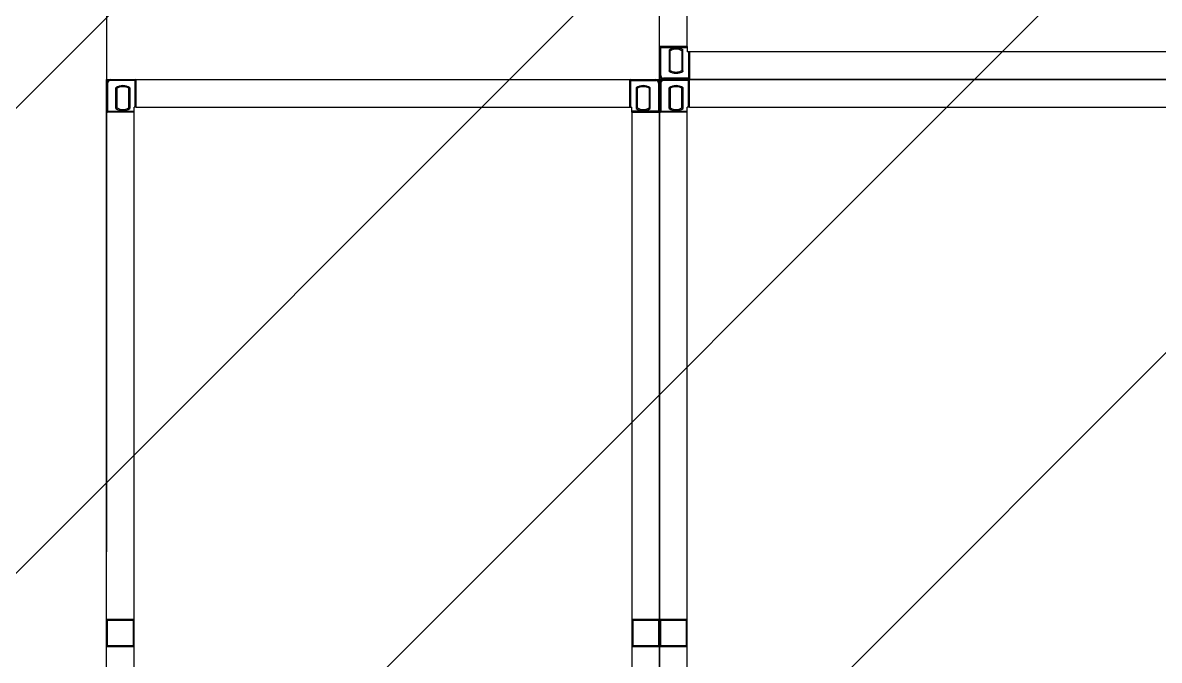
# Model space of a CAD drawing. Header units: millimetres. Extents: x 4133871 to 4440428, y -545651 to -495191.
# Drawn here: x 4434335.9 to 4434705.7, y -500371.9 to -500164.6 of the extents above; entities that cross this region are included whole.
import ezdxf

# ---------------------------------------------------------------- set-up
doc = ezdxf.new("R2010")
doc.units = ezdxf.units.MM
doc.header["$LTSCALE"] = 60
doc.layers.add('3', color=3, linetype='Continuous')
doc.layers.add('SITE BOUNDARY-AP', color=4, linetype='xxx')
doc.styles.get("Standard").update_dxf_attribs({"font": 'romans.shx', "width": 0.75, "bigfont": 'whgtxt.shx'})
doc.linetypes.add('xxx', pattern='A,0.25,-0.022286,["xxx",Standard,S=0.1,R=0,X=0,Y=-0.035957],-0.221744', length=0.49403)

# ---------------------------------------------------------------- blocks, each defined once
blk = doc.blocks.new('KEY PLAN_NEW')
at = {"color": 253}
for p, q in [((-1460.86, -1308.38), (-1460.86, -1195.5)), ((-1460.86, -1308.38), (-1460.86, -1308.94)), ((-1460.62, -1308.94), (-1460.86, -1308.94)), ((-1407.1, -1308.94), (-1460.62, -1308.94)), ((-1520.62, -1314.94), (-1520.86, -1314.94)), ((-1520.86, -1315.5), (-1520.86, -1314.94)), ((-1520.62, -1314.94), (-1467.1, -1314.94)), ((-1467.1, -1314.94), (-1466.86, -1314.94)), ((-1466.86, -1315.5), (-1466.86, -1314.94)), ((-1460.62, -1314.94), (-1460.86, -1314.94)), ((-1460.86, -1315.5), (-1460.86, -1314.94)), ((-1460.62, -1314.94), (-1407.1, -1314.94)), ((-1520.86, -1428.38), (-1520.86, -1315.5)), ((-1466.86, -1315.5), (-1466.86, -1428.38)), ((-1460.86, -1428.38), (-1460.86, -1315.5)), ((-1523.86, -1370.44), (-1523.86, -1373.44)), ((-1523.86, -1370.44), (-1520.86, -1370.44)), ((-1523.74, -1373.32), (-1523.74, -1370.56)), ((-1523.74, -1370.56), (-1520.98, -1370.56)), ((-1520.98, -1370.56), (-1520.98, -1373.32)), ((-1520.98, -1370.56), (-1520.98, -1373.32)), ((-1520.86, -1373.44), (-1520.86, -1370.44)), ((-1466.86, -1370.44), (-1466.86, -1373.44)), ((-1466.86, -1370.44), (-1463.86, -1370.44)), ((-1466.74, -1373.32), (-1466.74, -1370.56)), ((-1466.74, -1370.56), (-1463.98, -1370.56)), ((-1463.98, -1370.56), (-1463.98, -1373.32)), ((-1463.98, -1370.56), (-1463.98, -1373.32)), ((-1463.86, -1373.44), (-1463.86, -1370.44)), ((-1463.86, -1370.44), (-1463.86, -1373.44)), ((-1463.86, -1370.44), (-1460.86, -1370.44)), ((-1463.74, -1373.32), (-1463.74, -1370.56)), ((-1463.74, -1370.56), (-1460.98, -1370.56)), ((-1460.98, -1370.56), (-1460.98, -1373.32)), ((-1460.98, -1370.56), (-1460.98, -1373.32)), ((-1460.86, -1373.44), (-1460.86, -1370.44)), ((-1520.86, -1373.44), (-1523.86, -1373.44)), ((-1520.98, -1373.32), (-1523.74, -1373.32)), ((-1463.86, -1373.44), (-1466.86, -1373.44)), ((-1463.98, -1373.32), (-1466.74, -1373.32)), ((-1460.86, -1373.44), (-1463.86, -1373.44)), ((-1460.98, -1373.32), (-1463.74, -1373.32))]:
    blk.add_line(p, q, dxfattribs=at)
at = {"color": 253, "linetype": 'Continuous'}
for p, q in [((-1460.86, -1308.38), (-1463.86, -1308.38)), ((-1463.74, -1308.5), (-1463.86, -1308.5)), ((-1463.74, -1308.38), (-1463.74, -1308.5)), ((-1463.74, -1308.5), (-1460.86, -1308.5)), ((-1463.74, -1311.53), (-1463.74, -1308.5)), ((-1462.84, -1308.78), (-1462.84, -1311.04)), ((-1462.72, -1310.98), (-1462.72, -1308.85)), ((-1461.45, -1308.85), (-1461.45, -1310.98)), ((-1461.33, -1311.04), (-1461.33, -1308.78)), ((-1460.74, -1308.94), (-1460.74, -1311.82)), ((-1460.62, -1308.94), (-1460.62, -1311.94)), ((-1463.74, -1311.53), (-1463.86, -1311.53)), ((-1523.74, -1312.35), (-1523.86, -1312.35)), ((-1523.74, -1312.06), (-1523.74, -1312.06)), ((-1523.74, -1312.06), (-1523.74, -1312.06)), ((-1523.74, -1312.35), (-1523.74, -1315.38)), ((-1523.45, -1312.06), (-1523.45, -1311.94)), ((-1520.74, -1312.06), (-1523.45, -1312.06)), ((-1520.74, -1311.94), (-1520.74, -1312.06)), ((-1520.62, -1312.06), (-1520.74, -1312.06)), ((-1520.74, -1314.94), (-1520.74, -1312.06)), ((-1520.62, -1314.94), (-1520.62, -1311.94)), ((-1467.1, -1314.94), (-1467.1, -1311.94)), ((-1467.1, -1312.06), (-1466.98, -1312.06)), ((-1466.98, -1311.94), (-1466.98, -1312.06)), ((-1466.98, -1314.94), (-1466.98, -1312.06)), ((-1466.98, -1312.06), (-1464.27, -1312.06)), ((-1464.27, -1312.06), (-1464.27, -1311.94)), ((-1463.98, -1312.06), (-1463.98, -1312.06)), ((-1463.98, -1312.06), (-1463.98, -1312.06)), ((-1463.98, -1312.35), (-1463.86, -1312.35)), ((-1463.98, -1312.35), (-1463.98, -1315.38)), ((-1463.74, -1312.35), (-1463.86, -1312.35)), ((-1463.74, -1311.82), (-1463.74, -1311.82)), ((-1463.74, -1311.82), (-1463.74, -1311.82)), ((-1463.74, -1312.06), (-1463.74, -1312.06)), ((-1463.74, -1312.06), (-1463.74, -1312.06)), ((-1463.74, -1312.35), (-1463.74, -1315.38)), ((-1463.45, -1311.82), (-1463.45, -1311.94)), ((-1460.74, -1311.82), (-1463.45, -1311.82)), ((-1463.45, -1312.06), (-1463.45, -1311.94)), ((-1460.74, -1312.06), (-1463.45, -1312.06)), ((-1460.74, -1311.94), (-1460.74, -1311.82)), ((-1460.62, -1311.82), (-1460.74, -1311.82)), ((-1460.74, -1311.94), (-1460.74, -1312.06)), ((-1460.62, -1312.06), (-1460.74, -1312.06)), ((-1460.74, -1314.94), (-1460.74, -1312.06)), ((-1460.62, -1314.94), (-1460.62, -1311.94)), ((-1522.84, -1315.1), (-1522.84, -1312.84)), ((-1522.72, -1312.91), (-1522.72, -1315.04)), ((-1521.45, -1315.04), (-1521.45, -1312.91)), ((-1521.33, -1312.84), (-1521.33, -1315.1)), ((-1466.4, -1312.84), (-1466.4, -1315.1)), ((-1466.28, -1315.04), (-1466.28, -1312.91)), ((-1465.01, -1312.91), (-1465.01, -1315.04)), ((-1464.89, -1315.1), (-1464.89, -1312.84)), ((-1462.84, -1315.1), (-1462.84, -1312.84)), ((-1462.72, -1312.91), (-1462.72, -1315.04)), ((-1461.45, -1315.04), (-1461.45, -1312.91)), ((-1461.33, -1312.84), (-1461.33, -1315.1)), ((-1523.74, -1315.38), (-1523.86, -1315.38)), ((-1520.86, -1315.5), (-1523.86, -1315.5)), ((-1523.74, -1315.5), (-1523.74, -1315.38)), ((-1523.74, -1315.38), (-1520.86, -1315.38)), ((-1463.98, -1315.38), (-1466.86, -1315.38)), ((-1466.86, -1315.5), (-1463.86, -1315.5)), ((-1463.98, -1315.5), (-1463.98, -1315.38)), ((-1463.98, -1315.38), (-1463.86, -1315.38)), ((-1463.74, -1315.38), (-1463.86, -1315.38)), ((-1460.86, -1315.5), (-1463.86, -1315.5)), ((-1463.74, -1315.5), (-1463.74, -1315.38)), ((-1463.74, -1315.38), (-1460.86, -1315.38))]:
    blk.add_line(p, q, dxfattribs=at)
at = {"color": 253}
for points in [[(-1463.86, -1191.94), (-1403.86, -1191.94), (-1403.86, -1311.94), (-1463.86, -1311.94)], [(-1523.86, -1311.94), (-1463.86, -1311.94), (-1463.86, -1431.94), (-1523.86, -1431.94)], [(-1463.86, -1311.94), (-1403.86, -1311.94), (-1403.86, -1431.94), (-1463.86, -1431.94)]]:
    blk.add_lwpolyline(points, close=True, dxfattribs=at)
at = {"color": 253, "linetype": 'Continuous'}
for centre, radius, start, end in [((-1463.74, -1308.5), 0.12, 90, 180), ((-1462.08, -1309.91), 1.36, 56.2792, 123.7208), ((-1462.08, -1309.91), 1.24, 59.1964, 120.8036), ((-1463.45, -1311.53), 0.41, 180, 270), ((-1463.45, -1311.53), 0.29, 180, 270), ((-1462.08, -1309.91), 1.36, 236.2792, 303.7208), ((-1462.08, -1309.91), 1.24, 239.1964, 300.8036), ((-1523.45, -1312.35), 0.41, 90, 180), ((-1523.45, -1312.35), 0.29, 90, 180), ((-1522.08, -1313.97), 1.36, 56.2792, 123.7208), ((-1522.08, -1313.97), 1.24, 59.1964, 120.8036), ((-1520.74, -1312.06), 0.12, 0, 90), ((-1466.98, -1312.06), 0.12, 90, 180), ((-1465.64, -1313.97), 1.36, 56.2792, 123.7208), ((-1465.64, -1313.97), 1.24, 59.1964, 120.8036), ((-1464.27, -1312.35), 0.41, 0, 90), ((-1464.27, -1312.35), 0.29, 0, 90), ((-1463.45, -1312.35), 0.41, 90, 180), ((-1463.45, -1312.35), 0.29, 90, 180), ((-1462.08, -1313.97), 1.36, 56.2792, 123.7208), ((-1462.08, -1313.97), 1.24, 59.1964, 120.8036), ((-1460.74, -1311.82), 0.12, 270, 0), ((-1460.74, -1312.06), 0.12, 0, 90), ((-1522.08, -1313.97), 1.36, 236.2792, 303.7208), ((-1522.08, -1313.97), 1.24, 239.1964, 300.8036), ((-1465.64, -1313.97), 1.36, 236.2792, 303.7208), ((-1465.64, -1313.97), 1.24, 239.1964, 300.8036), ((-1462.08, -1313.97), 1.36, 236.2792, 303.7208), ((-1462.08, -1313.97), 1.24, 239.1964, 300.8036), ((-1523.74, -1315.38), 0.12, 180, 270), ((-1463.98, -1315.38), 0.12, 270, 0), ((-1463.74, -1315.38), 0.12, 180, 270)]:
    blk.add_arc(centre, radius, start, end, dxfattribs=at)
for points, knots in [([(-1462.84, -1308.78), (-1462.84, -1308.78, 46), (-1462.84, -1308.78, 46), (-1462.83, -1308.78, 46), (-1462.83, -1308.78, 46), (-1462.83, -1308.78, 46), (-1462.83, -1308.79, 46), (-1462.83, -1308.79, 46), (-1462.82, -1308.79, 46), (-1462.82, -1308.79, 46), (-1462.81, -1308.8, 46), (-1462.81, -1308.8, 46), (-1462.8, -1308.8, 46), (-1462.8, -1308.8, 46), (-1462.8, -1308.8, 46), (-1462.8, -1308.8, 46), (-1462.79, -1308.81, 46), (-1462.79, -1308.81, 46), (-1462.79, -1308.81, 46), (-1462.79, -1308.81, 46), (-1462.78, -1308.81, 46), (-1462.78, -1308.82, 46), (-1462.77, -1308.82, 46), (-1462.77, -1308.82, 46), (-1462.76, -1308.82, 46), (-1462.76, -1308.82, 46), (-1462.76, -1308.82, 46), (-1462.76, -1308.82, 46), (-1462.76, -1308.83, 46), (-1462.76, -1308.83, 46), (-1462.75, -1308.83, 46), (-1462.75, -1308.83, 46), (-1462.74, -1308.83, 46), (-1462.74, -1308.83, 46), (-1462.74, -1308.84, 46), (-1462.74, -1308.84, 46), (-1462.74, -1308.84, 46), (-1462.74, -1308.84, 46), (-1462.73, -1308.84, 46), (-1462.73, -1308.84, 46), (-1462.73, -1308.84, 46), (-1462.73, -1308.84, 46), (-1462.73, -1308.84, 46), (-1462.72, -1308.84, 46), (-1462.72, -1308.85, 46), (-1462.72, -1308.85, 46), (-1462.72, -1308.85, 46), (-1462.72, -1308.85, 46), (-1462.72, -1308.85, 46), (-1462.72, -1308.85, 46), (-1462.72, -1308.85, 46), (-1462.72, -1308.85, 46), (-1462.72, -1308.85, 46), (-1462.72, -1308.85, 46)], [0, 0, 0, 0, 0.00782, 0.00782, 0.015639, 0.031279, 0.031279, 0.062557, 0.062557, 0.125114, 0.125114, 0.187671, 0.187671, 0.21895, 0.21895, 0.234589, 0.234589, 0.250228, 0.250228, 0.312785, 0.312785, 0.375342, 0.375342, 0.437899, 0.437899, 0.453538, 0.453538, 0.469178, 0.469178, 0.500456, 0.500456, 0.563013, 0.563013, 0.62557, 0.62557, 0.641209, 0.641209, 0.656849, 0.656849, 0.688127, 0.688127, 0.750684, 0.750684, 0.813241, 0.813241, 0.828881, 0.828881, 0.84452, 0.84452, 0.875798, 0.875798, 0.938355, 1, 1, 1, 1]), ([(-1461.45, -1308.85), (-1461.45, -1308.85, 46), (-1461.45, -1308.85, 46), (-1461.45, -1308.85, 46), (-1461.44, -1308.85, 46), (-1461.44, -1308.85, 46), (-1461.44, -1308.85, 46), (-1461.44, -1308.85, 46), (-1461.44, -1308.85, 46), (-1461.44, -1308.85, 46), (-1461.44, -1308.84, 46), (-1461.44, -1308.84, 46), (-1461.43, -1308.84, 46), (-1461.43, -1308.84, 46), (-1461.43, -1308.84, 46), (-1461.43, -1308.84, 46), (-1461.43, -1308.84, 46), (-1461.43, -1308.84, 46), (-1461.43, -1308.84, 46), (-1461.43, -1308.84, 46), (-1461.42, -1308.83, 46), (-1461.42, -1308.83, 46), (-1461.41, -1308.83, 46), (-1461.41, -1308.83, 46), (-1461.41, -1308.83, 46), (-1461.41, -1308.83, 46), (-1461.4, -1308.82, 46), (-1461.4, -1308.82, 46), (-1461.4, -1308.82, 46), (-1461.4, -1308.82, 46), (-1461.4, -1308.82, 46), (-1461.39, -1308.82, 46), (-1461.39, -1308.82, 46), (-1461.38, -1308.81, 46), (-1461.38, -1308.81, 46), (-1461.37, -1308.81, 46), (-1461.37, -1308.81, 46), (-1461.37, -1308.81, 46), (-1461.37, -1308.8, 46), (-1461.37, -1308.8, 46), (-1461.36, -1308.8, 46), (-1461.36, -1308.8, 46), (-1461.36, -1308.8, 46), (-1461.35, -1308.8, 46), (-1461.35, -1308.79, 46), (-1461.34, -1308.79, 46), (-1461.34, -1308.79, 46), (-1461.33, -1308.79, 46), (-1461.33, -1308.78, 46), (-1461.33, -1308.78, 46), (-1461.33, -1308.78, 46), (-1461.33, -1308.78, 46), (-1461.33, -1308.78, 46), (-1461.33, -1308.78, 46)], [0, 0, 0, 0, 0.06206, 0.12459, 0.12459, 0.155854, 0.155854, 0.171487, 0.171487, 0.187119, 0.187119, 0.249648, 0.249648, 0.312178, 0.312178, 0.343442, 0.343442, 0.359075, 0.359075, 0.374707, 0.374707, 0.437236, 0.437236, 0.499766, 0.499766, 0.53103, 0.53103, 0.546663, 0.546663, 0.562295, 0.562295, 0.624824, 0.624824, 0.687353, 0.687353, 0.749883, 0.749883, 0.765515, 0.765515, 0.781147, 0.781147, 0.812412, 0.812412, 0.874941, 0.874941, 0.937471, 0.937471, 0.968735, 0.968735, 0.984368, 0.992184, 0.992184, 1, 1, 1, 1]), ([(-1462.84, -1311.04), (-1462.84, -1311.04, 46), (-1462.84, -1311.04, 46), (-1462.83, -1311.04, 46), (-1462.83, -1311.04, 46), (-1462.83, -1311.04, 46), (-1462.83, -1311.04, 46), (-1462.83, -1311.04, 46), (-1462.82, -1311.04, 46), (-1462.82, -1311.03, 46), (-1462.81, -1311.03, 46), (-1462.81, -1311.03, 46), (-1462.8, -1311.03, 46), (-1462.8, -1311.03, 46), (-1462.8, -1311.02, 46), (-1462.8, -1311.02, 46), (-1462.79, -1311.02, 46), (-1462.79, -1311.02, 46), (-1462.79, -1311.02, 46), (-1462.79, -1311.02, 46), (-1462.78, -1311.01, 46), (-1462.78, -1311.01, 46), (-1462.77, -1311.01, 46), (-1462.77, -1311.01, 46), (-1462.76, -1311, 46), (-1462.76, -1311, 46), (-1462.76, -1311, 46), (-1462.76, -1311, 46), (-1462.76, -1311, 46), (-1462.76, -1311, 46), (-1462.75, -1311, 46), (-1462.75, -1311, 46), (-1462.74, -1310.99, 46), (-1462.74, -1310.99, 46), (-1462.74, -1310.99, 46), (-1462.74, -1310.99, 46), (-1462.74, -1310.99, 46), (-1462.74, -1310.99, 46), (-1462.73, -1310.99, 46), (-1462.73, -1310.99, 46), (-1462.73, -1310.99, 46), (-1462.73, -1310.99, 46), (-1462.73, -1310.98, 46), (-1462.72, -1310.98, 46), (-1462.72, -1310.98, 46), (-1462.72, -1310.98, 46), (-1462.72, -1310.98, 46), (-1462.72, -1310.98, 46), (-1462.72, -1310.98, 46), (-1462.72, -1310.98, 46), (-1462.72, -1310.98, 46), (-1462.72, -1310.98, 46), (-1462.72, -1310.98, 46), (-1462.72, -1310.98, 46)], [0, 0, 0, 0, 0.00782, 0.00782, 0.015639, 0.031279, 0.031279, 0.062557, 0.062557, 0.125114, 0.125114, 0.187671, 0.187671, 0.21895, 0.21895, 0.234589, 0.234589, 0.250228, 0.250228, 0.312785, 0.312785, 0.375342, 0.375342, 0.437899, 0.437899, 0.453538, 0.453538, 0.469178, 0.469178, 0.500456, 0.500456, 0.563013, 0.563013, 0.62557, 0.62557, 0.641209, 0.641209, 0.656849, 0.656849, 0.688127, 0.688127, 0.750684, 0.750684, 0.813241, 0.813241, 0.828881, 0.828881, 0.84452, 0.84452, 0.875798, 0.875798, 0.938355, 1, 1, 1, 1]), ([(-1461.45, -1310.98), (-1461.45, -1310.98, 46), (-1461.45, -1310.98, 46), (-1461.45, -1310.98, 46), (-1461.44, -1310.98, 46), (-1461.44, -1310.98, 46), (-1461.44, -1310.98, 46), (-1461.44, -1310.98, 46), (-1461.44, -1310.98, 46), (-1461.44, -1310.98, 46), (-1461.44, -1310.98, 46), (-1461.44, -1310.98, 46), (-1461.43, -1310.99, 46), (-1461.43, -1310.99, 46), (-1461.43, -1310.99, 46), (-1461.43, -1310.99, 46), (-1461.43, -1310.99, 46), (-1461.43, -1310.99, 46), (-1461.43, -1310.99, 46), (-1461.43, -1310.99, 46), (-1461.42, -1310.99, 46), (-1461.42, -1310.99, 46), (-1461.41, -1311, 46), (-1461.41, -1311, 46), (-1461.41, -1311, 46), (-1461.41, -1311, 46), (-1461.4, -1311, 46), (-1461.4, -1311, 46), (-1461.4, -1311, 46), (-1461.4, -1311, 46), (-1461.4, -1311.01, 46), (-1461.39, -1311.01, 46), (-1461.39, -1311.01, 46), (-1461.38, -1311.01, 46), (-1461.38, -1311.02, 46), (-1461.37, -1311.02, 46), (-1461.37, -1311.02, 46), (-1461.37, -1311.02, 46), (-1461.37, -1311.02, 46), (-1461.37, -1311.02, 46), (-1461.36, -1311.03, 46), (-1461.36, -1311.03, 46), (-1461.36, -1311.03, 46), (-1461.35, -1311.03, 46), (-1461.35, -1311.03, 46), (-1461.34, -1311.04, 46), (-1461.34, -1311.04, 46), (-1461.33, -1311.04, 46), (-1461.33, -1311.04, 46), (-1461.33, -1311.04, 46), (-1461.33, -1311.04, 46), (-1461.33, -1311.04, 46), (-1461.33, -1311.04, 46), (-1461.33, -1311.04, 46)], [0, 0, 0, 0, 0.06206, 0.12459, 0.12459, 0.155854, 0.155854, 0.171487, 0.171487, 0.187119, 0.187119, 0.249648, 0.249648, 0.312178, 0.312178, 0.343442, 0.343442, 0.359075, 0.359075, 0.374707, 0.374707, 0.437236, 0.437236, 0.499766, 0.499766, 0.53103, 0.53103, 0.546663, 0.546663, 0.562295, 0.562295, 0.624824, 0.624824, 0.687353, 0.687353, 0.749883, 0.749883, 0.765515, 0.765515, 0.781147, 0.781147, 0.812412, 0.812412, 0.874941, 0.874941, 0.937471, 0.937471, 0.968735, 0.968735, 0.984368, 0.992184, 0.992184, 1, 1, 1, 1]), ([(-1522.84, -1312.84), (-1522.84, -1312.84, 46), (-1522.84, -1312.84, 46), (-1522.83, -1312.84, 46), (-1522.83, -1312.84, 46), (-1522.83, -1312.84, 46), (-1522.83, -1312.85, 46), (-1522.83, -1312.85, 46), (-1522.82, -1312.85, 46), (-1522.82, -1312.85, 46), (-1522.81, -1312.86, 46), (-1522.81, -1312.86, 46), (-1522.8, -1312.86, 46), (-1522.8, -1312.86, 46), (-1522.8, -1312.86, 46), (-1522.8, -1312.86, 46), (-1522.79, -1312.87, 46), (-1522.79, -1312.87, 46), (-1522.79, -1312.87, 46), (-1522.79, -1312.87, 46), (-1522.78, -1312.87, 46), (-1522.78, -1312.88, 46), (-1522.77, -1312.88, 46), (-1522.77, -1312.88, 46), (-1522.76, -1312.88, 46), (-1522.76, -1312.88, 46), (-1522.76, -1312.88, 46), (-1522.76, -1312.88, 46), (-1522.76, -1312.89, 46), (-1522.76, -1312.89, 46), (-1522.75, -1312.89, 46), (-1522.75, -1312.89, 46), (-1522.74, -1312.89, 46), (-1522.74, -1312.89, 46), (-1522.74, -1312.9, 46), (-1522.74, -1312.9, 46), (-1522.74, -1312.9, 46), (-1522.74, -1312.9, 46), (-1522.73, -1312.9, 46), (-1522.73, -1312.9, 46), (-1522.73, -1312.9, 46), (-1522.73, -1312.9, 46), (-1522.73, -1312.9, 46), (-1522.72, -1312.9, 46), (-1522.72, -1312.91, 46), (-1522.72, -1312.91, 46), (-1522.72, -1312.91, 46), (-1522.72, -1312.91, 46), (-1522.72, -1312.91, 46), (-1522.72, -1312.91, 46), (-1522.72, -1312.91, 46), (-1522.72, -1312.91, 46), (-1522.72, -1312.91, 46), (-1522.72, -1312.91, 46)], [0, 0, 0, 0, 0.00782, 0.00782, 0.015639, 0.031279, 0.031279, 0.062557, 0.062557, 0.125114, 0.125114, 0.187671, 0.187671, 0.21895, 0.21895, 0.234589, 0.234589, 0.250228, 0.250228, 0.312785, 0.312785, 0.375342, 0.375342, 0.437899, 0.437899, 0.453538, 0.453538, 0.469178, 0.469178, 0.500456, 0.500456, 0.563013, 0.563013, 0.62557, 0.62557, 0.641209, 0.641209, 0.656849, 0.656849, 0.688127, 0.688127, 0.750684, 0.750684, 0.813241, 0.813241, 0.828881, 0.828881, 0.84452, 0.84452, 0.875798, 0.875798, 0.938355, 1, 1, 1, 1]), ([(-1521.45, -1312.91), (-1521.45, -1312.91, 46), (-1521.45, -1312.91, 46), (-1521.45, -1312.91, 46), (-1521.44, -1312.91, 46), (-1521.44, -1312.91, 46), (-1521.44, -1312.91, 46), (-1521.44, -1312.91, 46), (-1521.44, -1312.91, 46), (-1521.44, -1312.91, 46), (-1521.44, -1312.9, 46), (-1521.44, -1312.9, 46), (-1521.43, -1312.9, 46), (-1521.43, -1312.9, 46), (-1521.43, -1312.9, 46), (-1521.43, -1312.9, 46), (-1521.43, -1312.9, 46), (-1521.43, -1312.9, 46), (-1521.43, -1312.9, 46), (-1521.43, -1312.9, 46), (-1521.42, -1312.89, 46), (-1521.42, -1312.89, 46), (-1521.41, -1312.89, 46), (-1521.41, -1312.89, 46), (-1521.41, -1312.89, 46), (-1521.41, -1312.89, 46), (-1521.4, -1312.88, 46), (-1521.4, -1312.88, 46), (-1521.4, -1312.88, 46), (-1521.4, -1312.88, 46), (-1521.4, -1312.88, 46), (-1521.39, -1312.88, 46), (-1521.39, -1312.88, 46), (-1521.38, -1312.87, 46), (-1521.38, -1312.87, 46), (-1521.37, -1312.87, 46), (-1521.37, -1312.87, 46), (-1521.37, -1312.87, 46), (-1521.37, -1312.86, 46), (-1521.37, -1312.86, 46), (-1521.36, -1312.86, 46), (-1521.36, -1312.86, 46), (-1521.36, -1312.86, 46), (-1521.35, -1312.86, 46), (-1521.35, -1312.85, 46), (-1521.34, -1312.85, 46), (-1521.34, -1312.85, 46), (-1521.33, -1312.85, 46), (-1521.33, -1312.84, 46), (-1521.33, -1312.84, 46), (-1521.33, -1312.84, 46), (-1521.33, -1312.84, 46), (-1521.33, -1312.84, 46), (-1521.33, -1312.84, 46)], [0, 0, 0, 0, 0.06206, 0.12459, 0.12459, 0.155854, 0.155854, 0.171487, 0.171487, 0.187119, 0.187119, 0.249648, 0.249648, 0.312178, 0.312178, 0.343442, 0.343442, 0.359075, 0.359075, 0.374707, 0.374707, 0.437236, 0.437236, 0.499766, 0.499766, 0.53103, 0.53103, 0.546663, 0.546663, 0.562295, 0.562295, 0.624824, 0.624824, 0.687353, 0.687353, 0.749883, 0.749883, 0.765515, 0.765515, 0.781147, 0.781147, 0.812412, 0.812412, 0.874941, 0.874941, 0.937471, 0.937471, 0.968735, 0.968735, 0.984368, 0.992184, 0.992184, 1, 1, 1, 1]), ([(-1466.28, -1312.91), (-1466.28, -1312.91, 46), (-1466.28, -1312.91, 46), (-1466.28, -1312.91, 46), (-1466.28, -1312.91, 46), (-1466.28, -1312.91, 46), (-1466.28, -1312.91, 46), (-1466.28, -1312.91, 46), (-1466.28, -1312.91, 46), (-1466.28, -1312.91, 46), (-1466.28, -1312.9, 46), (-1466.29, -1312.9, 46), (-1466.29, -1312.9, 46), (-1466.29, -1312.9, 46), (-1466.29, -1312.9, 46), (-1466.29, -1312.9, 46), (-1466.3, -1312.9, 46), (-1466.3, -1312.9, 46), (-1466.3, -1312.9, 46), (-1466.3, -1312.9, 46), (-1466.3, -1312.89, 46), (-1466.3, -1312.89, 46), (-1466.31, -1312.89, 46), (-1466.31, -1312.89, 46), (-1466.32, -1312.89, 46), (-1466.32, -1312.89, 46), (-1466.32, -1312.88, 46), (-1466.32, -1312.88, 46), (-1466.32, -1312.88, 46), (-1466.32, -1312.88, 46), (-1466.33, -1312.88, 46), (-1466.33, -1312.88, 46), (-1466.34, -1312.88, 46), (-1466.34, -1312.87, 46), (-1466.35, -1312.87, 46), (-1466.35, -1312.87, 46), (-1466.35, -1312.87, 46), (-1466.35, -1312.87, 46), (-1466.36, -1312.86, 46), (-1466.36, -1312.86, 46), (-1466.36, -1312.86, 46), (-1466.36, -1312.86, 46), (-1466.37, -1312.86, 46), (-1466.37, -1312.86, 46), (-1466.38, -1312.85, 46), (-1466.38, -1312.85, 46), (-1466.39, -1312.85, 46), (-1466.39, -1312.85, 46), (-1466.39, -1312.84, 46), (-1466.39, -1312.84, 46), (-1466.39, -1312.84, 46), (-1466.4, -1312.84, 46), (-1466.4, -1312.84, 46), (-1466.4, -1312.84, 46)], [0, 0, 0, 0, 0.06206, 0.12459, 0.12459, 0.155854, 0.155854, 0.171487, 0.171487, 0.187119, 0.187119, 0.249648, 0.249648, 0.312178, 0.312178, 0.343442, 0.343442, 0.359075, 0.359075, 0.374707, 0.374707, 0.437236, 0.437236, 0.499766, 0.499766, 0.53103, 0.53103, 0.546663, 0.546663, 0.562295, 0.562295, 0.624824, 0.624824, 0.687353, 0.687353, 0.749883, 0.749883, 0.765515, 0.765515, 0.781147, 0.781147, 0.812412, 0.812412, 0.874941, 0.874941, 0.937471, 0.937471, 0.968735, 0.968735, 0.984368, 0.992184, 0.992184, 1, 1, 1, 1]), ([(-1464.89, -1312.84), (-1464.89, -1312.84, 46), (-1464.89, -1312.84, 46), (-1464.89, -1312.84, 46), (-1464.89, -1312.84, 46), (-1464.89, -1312.84, 46), (-1464.89, -1312.85, 46), (-1464.9, -1312.85, 46), (-1464.9, -1312.85, 46), (-1464.91, -1312.85, 46), (-1464.91, -1312.86, 46), (-1464.92, -1312.86, 46), (-1464.92, -1312.86, 46), (-1464.92, -1312.86, 46), (-1464.93, -1312.86, 46), (-1464.93, -1312.86, 46), (-1464.93, -1312.87, 46), (-1464.93, -1312.87, 46), (-1464.93, -1312.87, 46), (-1464.94, -1312.87, 46), (-1464.94, -1312.87, 46), (-1464.95, -1312.88, 46), (-1464.95, -1312.88, 46), (-1464.96, -1312.88, 46), (-1464.96, -1312.88, 46), (-1464.96, -1312.88, 46), (-1464.96, -1312.88, 46), (-1464.96, -1312.88, 46), (-1464.97, -1312.89, 46), (-1464.97, -1312.89, 46), (-1464.97, -1312.89, 46), (-1464.97, -1312.89, 46), (-1464.98, -1312.89, 46), (-1464.98, -1312.89, 46), (-1464.99, -1312.9, 46), (-1464.99, -1312.9, 46), (-1464.99, -1312.9, 46), (-1464.99, -1312.9, 46), (-1464.99, -1312.9, 46), (-1464.99, -1312.9, 46), (-1464.99, -1312.9, 46), (-1464.99, -1312.9, 46), (-1465, -1312.9, 46), (-1465, -1312.9, 46), (-1465, -1312.91, 46), (-1465, -1312.91, 46), (-1465, -1312.91, 46), (-1465, -1312.91, 46), (-1465, -1312.91, 46), (-1465, -1312.91, 46), (-1465.01, -1312.91, 46), (-1465.01, -1312.91, 46), (-1465.01, -1312.91, 46), (-1465.01, -1312.91, 46)], [0, 0, 0, 0, 0.00782, 0.00782, 0.015639, 0.031279, 0.031279, 0.062557, 0.062557, 0.125114, 0.125114, 0.187671, 0.187671, 0.21895, 0.21895, 0.234589, 0.234589, 0.250228, 0.250228, 0.312785, 0.312785, 0.375342, 0.375342, 0.437899, 0.437899, 0.453538, 0.453538, 0.469178, 0.469178, 0.500456, 0.500456, 0.563013, 0.563013, 0.62557, 0.62557, 0.641209, 0.641209, 0.656849, 0.656849, 0.688127, 0.688127, 0.750684, 0.750684, 0.813241, 0.813241, 0.828881, 0.828881, 0.84452, 0.84452, 0.875798, 0.875798, 0.938355, 1, 1, 1, 1]), ([(-1462.84, -1312.84), (-1462.84, -1312.84, 46), (-1462.84, -1312.84, 46), (-1462.83, -1312.84, 46), (-1462.83, -1312.84, 46), (-1462.83, -1312.84, 46), (-1462.83, -1312.85, 46), (-1462.83, -1312.85, 46), (-1462.82, -1312.85, 46), (-1462.82, -1312.85, 46), (-1462.81, -1312.86, 46), (-1462.81, -1312.86, 46), (-1462.8, -1312.86, 46), (-1462.8, -1312.86, 46), (-1462.8, -1312.86, 46), (-1462.8, -1312.86, 46), (-1462.79, -1312.87, 46), (-1462.79, -1312.87, 46), (-1462.79, -1312.87, 46), (-1462.79, -1312.87, 46), (-1462.78, -1312.87, 46), (-1462.78, -1312.88, 46), (-1462.77, -1312.88, 46), (-1462.77, -1312.88, 46), (-1462.76, -1312.88, 46), (-1462.76, -1312.88, 46), (-1462.76, -1312.88, 46), (-1462.76, -1312.88, 46), (-1462.76, -1312.89, 46), (-1462.76, -1312.89, 46), (-1462.75, -1312.89, 46), (-1462.75, -1312.89, 46), (-1462.74, -1312.89, 46), (-1462.74, -1312.89, 46), (-1462.74, -1312.9, 46), (-1462.74, -1312.9, 46), (-1462.74, -1312.9, 46), (-1462.74, -1312.9, 46), (-1462.73, -1312.9, 46), (-1462.73, -1312.9, 46), (-1462.73, -1312.9, 46), (-1462.73, -1312.9, 46), (-1462.73, -1312.9, 46), (-1462.72, -1312.9, 46), (-1462.72, -1312.91, 46), (-1462.72, -1312.91, 46), (-1462.72, -1312.91, 46), (-1462.72, -1312.91, 46), (-1462.72, -1312.91, 46), (-1462.72, -1312.91, 46), (-1462.72, -1312.91, 46), (-1462.72, -1312.91, 46), (-1462.72, -1312.91, 46), (-1462.72, -1312.91, 46)], [0, 0, 0, 0, 0.00782, 0.00782, 0.015639, 0.031279, 0.031279, 0.062557, 0.062557, 0.125114, 0.125114, 0.187671, 0.187671, 0.21895, 0.21895, 0.234589, 0.234589, 0.250228, 0.250228, 0.312785, 0.312785, 0.375342, 0.375342, 0.437899, 0.437899, 0.453538, 0.453538, 0.469178, 0.469178, 0.500456, 0.500456, 0.563013, 0.563013, 0.62557, 0.62557, 0.641209, 0.641209, 0.656849, 0.656849, 0.688127, 0.688127, 0.750684, 0.750684, 0.813241, 0.813241, 0.828881, 0.828881, 0.84452, 0.84452, 0.875798, 0.875798, 0.938355, 1, 1, 1, 1]), ([(-1461.45, -1312.91), (-1461.45, -1312.91, 46), (-1461.45, -1312.91, 46), (-1461.45, -1312.91, 46), (-1461.44, -1312.91, 46), (-1461.44, -1312.91, 46), (-1461.44, -1312.91, 46), (-1461.44, -1312.91, 46), (-1461.44, -1312.91, 46), (-1461.44, -1312.91, 46), (-1461.44, -1312.9, 46), (-1461.44, -1312.9, 46), (-1461.43, -1312.9, 46), (-1461.43, -1312.9, 46), (-1461.43, -1312.9, 46), (-1461.43, -1312.9, 46), (-1461.43, -1312.9, 46), (-1461.43, -1312.9, 46), (-1461.43, -1312.9, 46), (-1461.43, -1312.9, 46), (-1461.42, -1312.89, 46), (-1461.42, -1312.89, 46), (-1461.41, -1312.89, 46), (-1461.41, -1312.89, 46), (-1461.41, -1312.89, 46), (-1461.41, -1312.89, 46), (-1461.4, -1312.88, 46), (-1461.4, -1312.88, 46), (-1461.4, -1312.88, 46), (-1461.4, -1312.88, 46), (-1461.4, -1312.88, 46), (-1461.39, -1312.88, 46), (-1461.39, -1312.88, 46), (-1461.38, -1312.87, 46), (-1461.38, -1312.87, 46), (-1461.37, -1312.87, 46), (-1461.37, -1312.87, 46), (-1461.37, -1312.87, 46), (-1461.37, -1312.86, 46), (-1461.37, -1312.86, 46), (-1461.36, -1312.86, 46), (-1461.36, -1312.86, 46), (-1461.36, -1312.86, 46), (-1461.35, -1312.86, 46), (-1461.35, -1312.85, 46), (-1461.34, -1312.85, 46), (-1461.34, -1312.85, 46), (-1461.33, -1312.85, 46), (-1461.33, -1312.84, 46), (-1461.33, -1312.84, 46), (-1461.33, -1312.84, 46), (-1461.33, -1312.84, 46), (-1461.33, -1312.84, 46), (-1461.33, -1312.84, 46)], [0, 0, 0, 0, 0.06206, 0.12459, 0.12459, 0.155854, 0.155854, 0.171487, 0.171487, 0.187119, 0.187119, 0.249648, 0.249648, 0.312178, 0.312178, 0.343442, 0.343442, 0.359075, 0.359075, 0.374707, 0.374707, 0.437236, 0.437236, 0.499766, 0.499766, 0.53103, 0.53103, 0.546663, 0.546663, 0.562295, 0.562295, 0.624824, 0.624824, 0.687353, 0.687353, 0.749883, 0.749883, 0.765515, 0.765515, 0.781147, 0.781147, 0.812412, 0.812412, 0.874941, 0.874941, 0.937471, 0.937471, 0.968735, 0.968735, 0.984368, 0.992184, 0.992184, 1, 1, 1, 1]), ([(-1522.84, -1315.1), (-1522.84, -1315.1, 46), (-1522.84, -1315.1, 46), (-1522.83, -1315.1, 46), (-1522.83, -1315.1, 46), (-1522.83, -1315.1, 46), (-1522.83, -1315.1, 46), (-1522.83, -1315.1, 46), (-1522.82, -1315.1, 46), (-1522.82, -1315.09, 46), (-1522.81, -1315.09, 46), (-1522.81, -1315.09, 46), (-1522.8, -1315.09, 46), (-1522.8, -1315.09, 46), (-1522.8, -1315.08, 46), (-1522.8, -1315.08, 46), (-1522.79, -1315.08, 46), (-1522.79, -1315.08, 46), (-1522.79, -1315.08, 46), (-1522.79, -1315.08, 46), (-1522.78, -1315.07, 46), (-1522.78, -1315.07, 46), (-1522.77, -1315.07, 46), (-1522.77, -1315.07, 46), (-1522.76, -1315.06, 46), (-1522.76, -1315.06, 46), (-1522.76, -1315.06, 46), (-1522.76, -1315.06, 46), (-1522.76, -1315.06, 46), (-1522.76, -1315.06, 46), (-1522.75, -1315.06, 46), (-1522.75, -1315.06, 46), (-1522.74, -1315.05, 46), (-1522.74, -1315.05, 46), (-1522.74, -1315.05, 46), (-1522.74, -1315.05, 46), (-1522.74, -1315.05, 46), (-1522.74, -1315.05, 46), (-1522.73, -1315.05, 46), (-1522.73, -1315.05, 46), (-1522.73, -1315.05, 46), (-1522.73, -1315.05, 46), (-1522.73, -1315.04, 46), (-1522.72, -1315.04, 46), (-1522.72, -1315.04, 46), (-1522.72, -1315.04, 46), (-1522.72, -1315.04, 46), (-1522.72, -1315.04, 46), (-1522.72, -1315.04, 46), (-1522.72, -1315.04, 46), (-1522.72, -1315.04, 46), (-1522.72, -1315.04, 46), (-1522.72, -1315.04, 46), (-1522.72, -1315.04, 46)], [0, 0, 0, 0, 0.00782, 0.00782, 0.015639, 0.031279, 0.031279, 0.062557, 0.062557, 0.125114, 0.125114, 0.187671, 0.187671, 0.21895, 0.21895, 0.234589, 0.234589, 0.250228, 0.250228, 0.312785, 0.312785, 0.375342, 0.375342, 0.437899, 0.437899, 0.453538, 0.453538, 0.469178, 0.469178, 0.500456, 0.500456, 0.563013, 0.563013, 0.62557, 0.62557, 0.641209, 0.641209, 0.656849, 0.656849, 0.688127, 0.688127, 0.750684, 0.750684, 0.813241, 0.813241, 0.828881, 0.828881, 0.84452, 0.84452, 0.875798, 0.875798, 0.938355, 1, 1, 1, 1]), ([(-1521.45, -1315.04), (-1521.45, -1315.04, 46), (-1521.45, -1315.04, 46), (-1521.45, -1315.04, 46), (-1521.44, -1315.04, 46), (-1521.44, -1315.04, 46), (-1521.44, -1315.04, 46), (-1521.44, -1315.04, 46), (-1521.44, -1315.04, 46), (-1521.44, -1315.04, 46), (-1521.44, -1315.04, 46), (-1521.44, -1315.04, 46), (-1521.43, -1315.05, 46), (-1521.43, -1315.05, 46), (-1521.43, -1315.05, 46), (-1521.43, -1315.05, 46), (-1521.43, -1315.05, 46), (-1521.43, -1315.05, 46), (-1521.43, -1315.05, 46), (-1521.43, -1315.05, 46), (-1521.42, -1315.05, 46), (-1521.42, -1315.05, 46), (-1521.41, -1315.06, 46), (-1521.41, -1315.06, 46), (-1521.41, -1315.06, 46), (-1521.41, -1315.06, 46), (-1521.4, -1315.06, 46), (-1521.4, -1315.06, 46), (-1521.4, -1315.06, 46), (-1521.4, -1315.06, 46), (-1521.4, -1315.07, 46), (-1521.39, -1315.07, 46), (-1521.39, -1315.07, 46), (-1521.38, -1315.07, 46), (-1521.38, -1315.08, 46), (-1521.37, -1315.08, 46), (-1521.37, -1315.08, 46), (-1521.37, -1315.08, 46), (-1521.37, -1315.08, 46), (-1521.37, -1315.08, 46), (-1521.36, -1315.09, 46), (-1521.36, -1315.09, 46), (-1521.36, -1315.09, 46), (-1521.35, -1315.09, 46), (-1521.35, -1315.09, 46), (-1521.34, -1315.1, 46), (-1521.34, -1315.1, 46), (-1521.33, -1315.1, 46), (-1521.33, -1315.1, 46), (-1521.33, -1315.1, 46), (-1521.33, -1315.1, 46), (-1521.33, -1315.1, 46), (-1521.33, -1315.1, 46), (-1521.33, -1315.1, 46)], [0, 0, 0, 0, 0.06206, 0.12459, 0.12459, 0.155854, 0.155854, 0.171487, 0.171487, 0.187119, 0.187119, 0.249648, 0.249648, 0.312178, 0.312178, 0.343442, 0.343442, 0.359075, 0.359075, 0.374707, 0.374707, 0.437236, 0.437236, 0.499766, 0.499766, 0.53103, 0.53103, 0.546663, 0.546663, 0.562295, 0.562295, 0.624824, 0.624824, 0.687353, 0.687353, 0.749883, 0.749883, 0.765515, 0.765515, 0.781147, 0.781147, 0.812412, 0.812412, 0.874941, 0.874941, 0.937471, 0.937471, 0.968735, 0.968735, 0.984368, 0.992184, 0.992184, 1, 1, 1, 1]), ([(-1466.28, -1315.04), (-1466.28, -1315.04, 46), (-1466.28, -1315.04, 46), (-1466.28, -1315.04, 46), (-1466.28, -1315.04, 46), (-1466.28, -1315.04, 46), (-1466.28, -1315.04, 46), (-1466.28, -1315.04, 46), (-1466.28, -1315.04, 46), (-1466.28, -1315.04, 46), (-1466.28, -1315.04, 46), (-1466.29, -1315.04, 46), (-1466.29, -1315.05, 46), (-1466.29, -1315.05, 46), (-1466.29, -1315.05, 46), (-1466.29, -1315.05, 46), (-1466.3, -1315.05, 46), (-1466.3, -1315.05, 46), (-1466.3, -1315.05, 46), (-1466.3, -1315.05, 46), (-1466.3, -1315.05, 46), (-1466.3, -1315.05, 46), (-1466.31, -1315.06, 46), (-1466.31, -1315.06, 46), (-1466.32, -1315.06, 46), (-1466.32, -1315.06, 46), (-1466.32, -1315.06, 46), (-1466.32, -1315.06, 46), (-1466.32, -1315.06, 46), (-1466.32, -1315.06, 46), (-1466.33, -1315.07, 46), (-1466.33, -1315.07, 46), (-1466.34, -1315.07, 46), (-1466.34, -1315.07, 46), (-1466.35, -1315.08, 46), (-1466.35, -1315.08, 46), (-1466.35, -1315.08, 46), (-1466.35, -1315.08, 46), (-1466.36, -1315.08, 46), (-1466.36, -1315.08, 46), (-1466.36, -1315.09, 46), (-1466.36, -1315.09, 46), (-1466.37, -1315.09, 46), (-1466.37, -1315.09, 46), (-1466.38, -1315.09, 46), (-1466.38, -1315.1, 46), (-1466.39, -1315.1, 46), (-1466.39, -1315.1, 46), (-1466.39, -1315.1, 46), (-1466.39, -1315.1, 46), (-1466.39, -1315.1, 46), (-1466.4, -1315.1, 46), (-1466.4, -1315.1, 46), (-1466.4, -1315.1, 46)], [0, 0, 0, 0, 0.06206, 0.12459, 0.12459, 0.155854, 0.155854, 0.171487, 0.171487, 0.187119, 0.187119, 0.249648, 0.249648, 0.312178, 0.312178, 0.343442, 0.343442, 0.359075, 0.359075, 0.374707, 0.374707, 0.437236, 0.437236, 0.499766, 0.499766, 0.53103, 0.53103, 0.546663, 0.546663, 0.562295, 0.562295, 0.624824, 0.624824, 0.687353, 0.687353, 0.749883, 0.749883, 0.765515, 0.765515, 0.781147, 0.781147, 0.812412, 0.812412, 0.874941, 0.874941, 0.937471, 0.937471, 0.968735, 0.968735, 0.984368, 0.992184, 0.992184, 1, 1, 1, 1]), ([(-1464.89, -1315.1), (-1464.89, -1315.1, 46), (-1464.89, -1315.1, 46), (-1464.89, -1315.1, 46), (-1464.89, -1315.1, 46), (-1464.89, -1315.1, 46), (-1464.89, -1315.1, 46), (-1464.9, -1315.1, 46), (-1464.9, -1315.1, 46), (-1464.91, -1315.09, 46), (-1464.91, -1315.09, 46), (-1464.92, -1315.09, 46), (-1464.92, -1315.09, 46), (-1464.92, -1315.09, 46), (-1464.93, -1315.08, 46), (-1464.93, -1315.08, 46), (-1464.93, -1315.08, 46), (-1464.93, -1315.08, 46), (-1464.93, -1315.08, 46), (-1464.94, -1315.08, 46), (-1464.94, -1315.07, 46), (-1464.95, -1315.07, 46), (-1464.95, -1315.07, 46), (-1464.96, -1315.07, 46), (-1464.96, -1315.06, 46), (-1464.96, -1315.06, 46), (-1464.96, -1315.06, 46), (-1464.96, -1315.06, 46), (-1464.97, -1315.06, 46), (-1464.97, -1315.06, 46), (-1464.97, -1315.06, 46), (-1464.97, -1315.06, 46), (-1464.98, -1315.05, 46), (-1464.98, -1315.05, 46), (-1464.99, -1315.05, 46), (-1464.99, -1315.05, 46), (-1464.99, -1315.05, 46), (-1464.99, -1315.05, 46), (-1464.99, -1315.05, 46), (-1464.99, -1315.05, 46), (-1464.99, -1315.05, 46), (-1464.99, -1315.05, 46), (-1465, -1315.04, 46), (-1465, -1315.04, 46), (-1465, -1315.04, 46), (-1465, -1315.04, 46), (-1465, -1315.04, 46), (-1465, -1315.04, 46), (-1465, -1315.04, 46), (-1465, -1315.04, 46), (-1465.01, -1315.04, 46), (-1465.01, -1315.04, 46), (-1465.01, -1315.04, 46), (-1465.01, -1315.04, 46)], [0, 0, 0, 0, 0.00782, 0.00782, 0.015639, 0.031279, 0.031279, 0.062557, 0.062557, 0.125114, 0.125114, 0.187671, 0.187671, 0.21895, 0.21895, 0.234589, 0.234589, 0.250228, 0.250228, 0.312785, 0.312785, 0.375342, 0.375342, 0.437899, 0.437899, 0.453538, 0.453538, 0.469178, 0.469178, 0.500456, 0.500456, 0.563013, 0.563013, 0.62557, 0.62557, 0.641209, 0.641209, 0.656849, 0.656849, 0.688127, 0.688127, 0.750684, 0.750684, 0.813241, 0.813241, 0.828881, 0.828881, 0.84452, 0.84452, 0.875798, 0.875798, 0.938355, 1, 1, 1, 1]), ([(-1462.84, -1315.1), (-1462.84, -1315.1, 46), (-1462.84, -1315.1, 46), (-1462.83, -1315.1, 46), (-1462.83, -1315.1, 46), (-1462.83, -1315.1, 46), (-1462.83, -1315.1, 46), (-1462.83, -1315.1, 46), (-1462.82, -1315.1, 46), (-1462.82, -1315.09, 46), (-1462.81, -1315.09, 46), (-1462.81, -1315.09, 46), (-1462.8, -1315.09, 46), (-1462.8, -1315.09, 46), (-1462.8, -1315.08, 46), (-1462.8, -1315.08, 46), (-1462.79, -1315.08, 46), (-1462.79, -1315.08, 46), (-1462.79, -1315.08, 46), (-1462.79, -1315.08, 46), (-1462.78, -1315.07, 46), (-1462.78, -1315.07, 46), (-1462.77, -1315.07, 46), (-1462.77, -1315.07, 46), (-1462.76, -1315.06, 46), (-1462.76, -1315.06, 46), (-1462.76, -1315.06, 46), (-1462.76, -1315.06, 46), (-1462.76, -1315.06, 46), (-1462.76, -1315.06, 46), (-1462.75, -1315.06, 46), (-1462.75, -1315.06, 46), (-1462.74, -1315.05, 46), (-1462.74, -1315.05, 46), (-1462.74, -1315.05, 46), (-1462.74, -1315.05, 46), (-1462.74, -1315.05, 46), (-1462.74, -1315.05, 46), (-1462.73, -1315.05, 46), (-1462.73, -1315.05, 46), (-1462.73, -1315.05, 46), (-1462.73, -1315.05, 46), (-1462.73, -1315.04, 46), (-1462.72, -1315.04, 46), (-1462.72, -1315.04, 46), (-1462.72, -1315.04, 46), (-1462.72, -1315.04, 46), (-1462.72, -1315.04, 46), (-1462.72, -1315.04, 46), (-1462.72, -1315.04, 46), (-1462.72, -1315.04, 46), (-1462.72, -1315.04, 46), (-1462.72, -1315.04, 46), (-1462.72, -1315.04, 46)], [0, 0, 0, 0, 0.00782, 0.00782, 0.015639, 0.031279, 0.031279, 0.062557, 0.062557, 0.125114, 0.125114, 0.187671, 0.187671, 0.21895, 0.21895, 0.234589, 0.234589, 0.250228, 0.250228, 0.312785, 0.312785, 0.375342, 0.375342, 0.437899, 0.437899, 0.453538, 0.453538, 0.469178, 0.469178, 0.500456, 0.500456, 0.563013, 0.563013, 0.62557, 0.62557, 0.641209, 0.641209, 0.656849, 0.656849, 0.688127, 0.688127, 0.750684, 0.750684, 0.813241, 0.813241, 0.828881, 0.828881, 0.84452, 0.84452, 0.875798, 0.875798, 0.938355, 1, 1, 1, 1]), ([(-1461.45, -1315.04), (-1461.45, -1315.04, 46), (-1461.45, -1315.04, 46), (-1461.45, -1315.04, 46), (-1461.44, -1315.04, 46), (-1461.44, -1315.04, 46), (-1461.44, -1315.04, 46), (-1461.44, -1315.04, 46), (-1461.44, -1315.04, 46), (-1461.44, -1315.04, 46), (-1461.44, -1315.04, 46), (-1461.44, -1315.04, 46), (-1461.43, -1315.05, 46), (-1461.43, -1315.05, 46), (-1461.43, -1315.05, 46), (-1461.43, -1315.05, 46), (-1461.43, -1315.05, 46), (-1461.43, -1315.05, 46), (-1461.43, -1315.05, 46), (-1461.43, -1315.05, 46), (-1461.42, -1315.05, 46), (-1461.42, -1315.05, 46), (-1461.41, -1315.06, 46), (-1461.41, -1315.06, 46), (-1461.41, -1315.06, 46), (-1461.41, -1315.06, 46), (-1461.4, -1315.06, 46), (-1461.4, -1315.06, 46), (-1461.4, -1315.06, 46), (-1461.4, -1315.06, 46), (-1461.4, -1315.07, 46), (-1461.39, -1315.07, 46), (-1461.39, -1315.07, 46), (-1461.38, -1315.07, 46), (-1461.38, -1315.08, 46), (-1461.37, -1315.08, 46), (-1461.37, -1315.08, 46), (-1461.37, -1315.08, 46), (-1461.37, -1315.08, 46), (-1461.37, -1315.08, 46), (-1461.36, -1315.09, 46), (-1461.36, -1315.09, 46), (-1461.36, -1315.09, 46), (-1461.35, -1315.09, 46), (-1461.35, -1315.09, 46), (-1461.34, -1315.1, 46), (-1461.34, -1315.1, 46), (-1461.33, -1315.1, 46), (-1461.33, -1315.1, 46), (-1461.33, -1315.1, 46), (-1461.33, -1315.1, 46), (-1461.33, -1315.1, 46), (-1461.33, -1315.1, 46), (-1461.33, -1315.1, 46)], [0, 0, 0, 0, 0.06206, 0.12459, 0.12459, 0.155854, 0.155854, 0.171487, 0.171487, 0.187119, 0.187119, 0.249648, 0.249648, 0.312178, 0.312178, 0.343442, 0.343442, 0.359075, 0.359075, 0.374707, 0.374707, 0.437236, 0.437236, 0.499766, 0.499766, 0.53103, 0.53103, 0.546663, 0.546663, 0.562295, 0.562295, 0.624824, 0.624824, 0.687353, 0.687353, 0.749883, 0.749883, 0.765515, 0.765515, 0.781147, 0.781147, 0.812412, 0.812412, 0.874941, 0.874941, 0.937471, 0.937471, 0.968735, 0.968735, 0.984368, 0.992184, 0.992184, 1, 1, 1, 1])]:
    blk.add_open_spline(points, degree=3, knots=knots, dxfattribs=at)
at = {"layer": 'SITE BOUNDARY-AP', "color": 253, "linetype": 'Continuous', "ltscale": 10000, "flags": 128}
blk.add_lwpolyline([(-1523.86, -492.1), (-1523.86, -1363.13)], dxfattribs=at)

msp = doc.modelspace()

# ---------------------------------------------------------------- hatches: boundary and pattern name
at = {"layer": '3'}
h = msp.add_hatch(dxfattribs=at)
h.set_pattern_fill('ANSI31', color=256, scale=855.36)
h.set_pattern_definition([(45, (222650.51, -107751.94), (-75.603857, 75.603857), [])])
h.paths.add_polyline_path([(4434263.16, -500083.05), (4434443.16, -500083.05), (4434443.16, -499723.05), (4434983.16, -499723.05), (4434983.16, -499543.05), (4436083.16, -499543.05), (4436083.16, -499665.45), (4436923.52, -499665.45), (4436923.52, -500263.05), (4436983.16, -500263.05), (4436983.16, -501723.05), (4435732.16, -501723.05), (4435732.16, -501727.55), (4435723.16, -501727.55), (4435723.16, -501903.05), (4435163.16, -501903.05), (4435163.16, -501543.05), (4434803.16, -501543.05), (4434803.16, -501183.05), (4434443.16, -501183.05), (4434443.16, -500823.05), (4433903.16, -500823.05), (4433903.16, -500443.05), (4434263.16, -500443.05)])

# ---------------------------------------------------------------- block references
at = {"xscale": 3, "yscale": 3, "zscale": 3}
msp.add_blockref('KEY PLAN_NEW', (4438934.75, -496247.22), dxfattribs=at)

doc.saveas('drawing.dxf')
